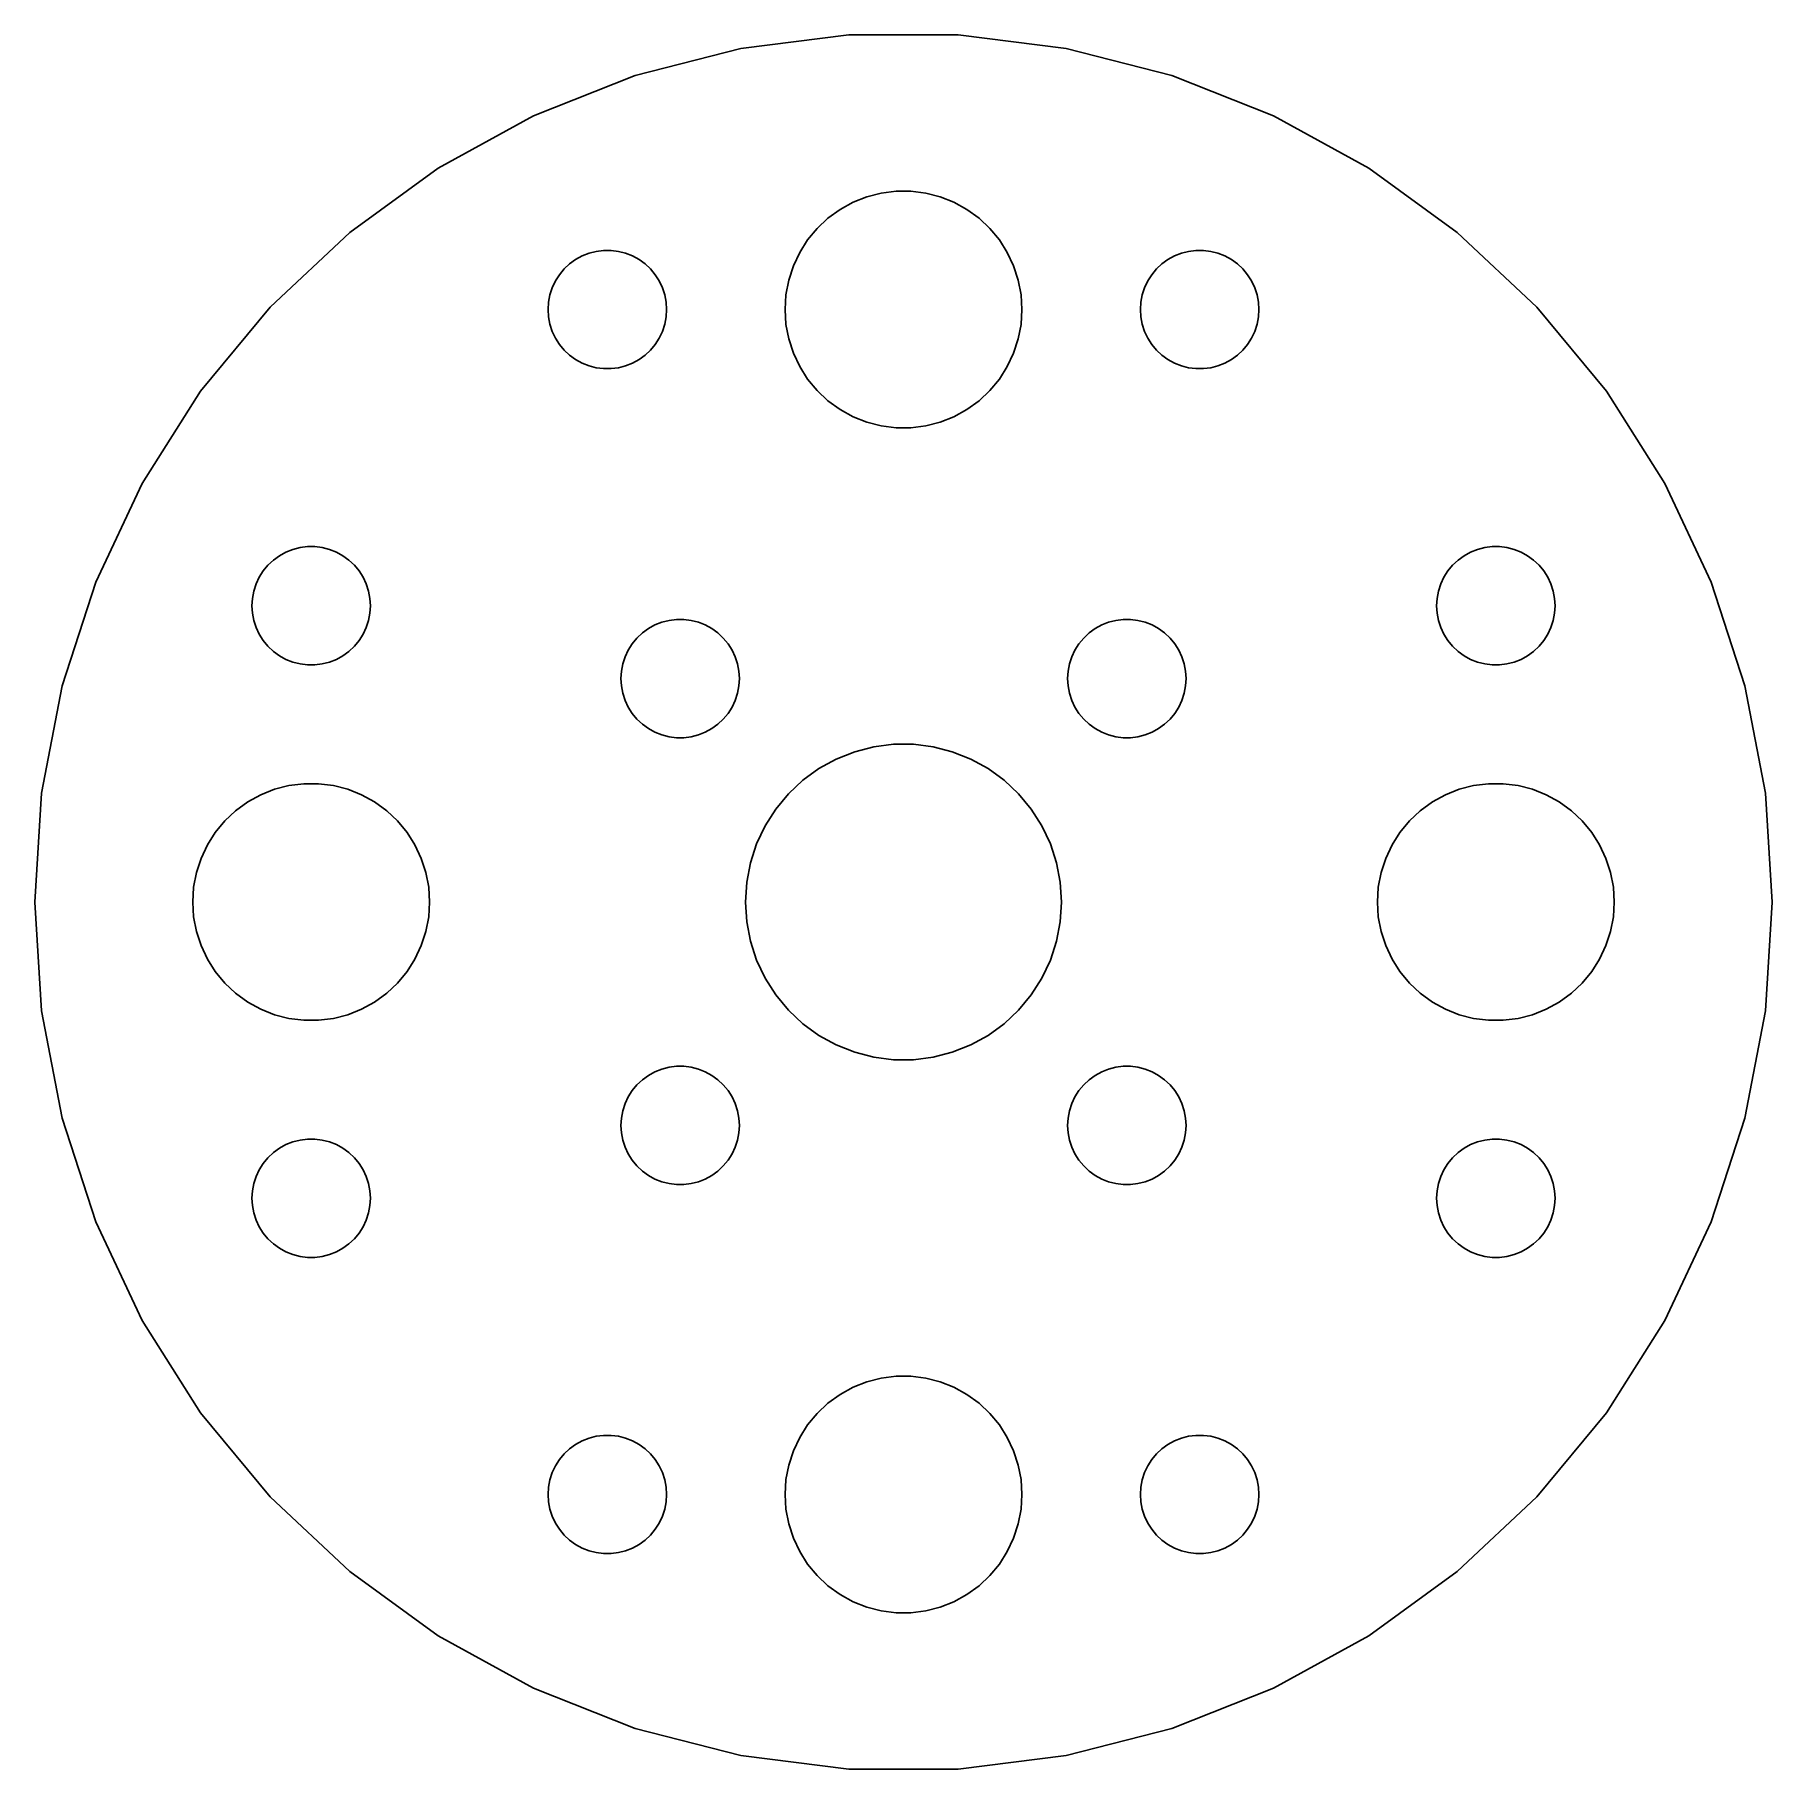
# Model space of a CAD drawing. Header units: metres. Extents: x -22 to 22, y -22 to 22.
import ezdxf

# ---------------------------------------------------------------- set-up
doc = ezdxf.new("R2010")
doc.units = ezdxf.units.M

msp = doc.modelspace()

# ---------------------------------------------------------------- linework, layer by layer
for p, q in [((-4.12238, 21.6103), (-6.79837, 20.9232)), ((-1.38138, 21.9566), (-4.12238, 21.6103)), ((1.38138, 21.9566), (-1.38138, 21.9566)), ((4.12238, 21.6103), (1.38138, 21.9566)), ((6.79837, 20.9232), (4.12238, 21.6103)), ((-6.79837, 20.9232), (-9.36714, 19.9062)), ((9.36714, 19.9062), (6.79837, 20.9232)), ((-9.36714, 19.9062), (-11.7882, 18.5752)), ((11.7882, 18.5752), (9.36714, 19.9062)), ((-11.7882, 18.5752), (-14.0233, 16.9513)), ((14.0233, 16.9513), (11.7882, 18.5752)), ((-1.60747, 17.533), (-1.27733, 17.7145)), ((-1.27733, 17.7145), (-0.927048, 17.8532)), ((-0.927048, 17.8532), (-0.562134, 17.9469)), ((-0.562134, 17.9469), (-0.18837, 17.9941)), ((-0.18837, 17.9941), (0.18837, 17.9941)), ((0.18837, 17.9941), (0.562134, 17.9469)), ((0.562134, 17.9469), (0.927048, 17.8532)), ((0.927048, 17.8532), (1.27733, 17.7145)), ((1.27733, 17.7145), (1.60747, 17.533)), ((-2.1869, 17.0536), (-1.91226, 17.3115)), ((-1.91226, 17.3115), (-1.60747, 17.533)), ((1.60747, 17.533), (1.91226, 17.3115)), ((1.91226, 17.3115), (2.1869, 17.0536)), ((-14.0233, 16.9513), (-16.0373, 15.06)), ((-2.62891, 16.4453), (-2.42705, 16.7634)), ((-2.42705, 16.7634), (-2.1869, 17.0536)), ((2.1869, 17.0536), (2.42705, 16.7634)), ((2.42705, 16.7634), (2.62891, 16.4453)), ((16.0373, 15.06), (14.0233, 16.9513)), ((-8.30373, 16.2665), (-8.13866, 16.3572)), ((-8.13866, 16.3572), (-7.96352, 16.4266)), ((-7.96352, 16.4266), (-7.78107, 16.4734)), ((-7.78107, 16.4734), (-7.59418, 16.497)), ((-7.59418, 16.497), (-7.40581, 16.497)), ((-7.40581, 16.497), (-7.21892, 16.4734)), ((-7.21892, 16.4734), (-7.03647, 16.4266)), ((-7.03647, 16.4266), (-6.86133, 16.3572)), ((-6.86133, 16.3572), (-6.69626, 16.2665)), ((-2.78932, 16.1044), (-2.62891, 16.4453)), ((2.62891, 16.4453), (2.78932, 16.1044)), ((6.69626, 16.2665), (6.86133, 16.3572)), ((6.86133, 16.3572), (7.03647, 16.4266)), ((7.03647, 16.4266), (7.21892, 16.4734)), ((7.21892, 16.4734), (7.40581, 16.497)), ((7.40581, 16.497), (7.59418, 16.497)), ((7.59418, 16.497), (7.78107, 16.4734)), ((7.78107, 16.4734), (7.96352, 16.4266)), ((7.96352, 16.4266), (8.13866, 16.3572)), ((8.13866, 16.3572), (8.30373, 16.2665)), ((-8.81445, 15.7226), (-8.71352, 15.8817)), ((-8.71352, 15.8817), (-8.59344, 16.0268)), ((-8.59344, 16.0268), (-8.45613, 16.1558)), ((-8.45613, 16.1558), (-8.30373, 16.2665)), ((-6.69626, 16.2665), (-6.54385, 16.1558)), ((-6.54385, 16.1558), (-6.40654, 16.0268)), ((-6.40654, 16.0268), (-6.28647, 15.8817)), ((-6.28647, 15.8817), (-6.18553, 15.7226)), ((-2.90575, 15.7461), (-2.78932, 16.1044)), ((2.78932, 16.1044), (2.90575, 15.7461)), ((6.18553, 15.7226), (6.28647, 15.8817)), ((6.28647, 15.8817), (6.40654, 16.0268)), ((6.40654, 16.0268), (6.54385, 16.1558)), ((6.54385, 16.1558), (6.69626, 16.2665)), ((8.30373, 16.2665), (8.45613, 16.1558)), ((8.45613, 16.1558), (8.59344, 16.0268)), ((8.59344, 16.0268), (8.71352, 15.8817)), ((8.71352, 15.8817), (8.81445, 15.7226)), ((-8.95287, 15.373), (-8.89465, 15.5522)), ((-8.89465, 15.5522), (-8.81445, 15.7226)), ((-6.18553, 15.7226), (-6.10533, 15.5522)), ((-6.10533, 15.5522), (-6.04712, 15.373)), ((-2.97633, 15.376), (-2.90575, 15.7461)), ((2.90575, 15.7461), (2.97633, 15.376)), ((6.04712, 15.373), (6.10533, 15.5522)), ((6.10533, 15.5522), (6.18553, 15.7226)), ((8.81445, 15.7226), (8.89465, 15.5522)), ((8.89465, 15.5522), (8.95287, 15.373)), ((-16.0373, 15.06), (-17.7984, 12.9313)), ((-9, 15), (-8.98816, 15.188)), ((-8.98816, 14.812), (-9, 15)), ((-8.98816, 15.188), (-8.95287, 15.373)), ((-6.04712, 15.373), (-6.01183, 15.188)), ((-6.01183, 15.188), (-6, 15)), ((-6, 15), (-6.01183, 14.812)), ((-3, 15), (-2.97633, 15.376)), ((-2.97633, 14.624), (-3, 15)), ((2.97633, 15.376), (3, 15)), ((3, 15), (2.97633, 14.624)), ((6, 15), (6.01183, 15.188)), ((6.01183, 14.812), (6, 15)), ((6.01183, 15.188), (6.04712, 15.373)), ((8.95287, 15.373), (8.98816, 15.188)), ((8.98816, 15.188), (9, 15)), ((9, 15), (8.98816, 14.812)), ((17.7984, 12.9313), (16.0373, 15.06)), ((-8.95287, 14.627), (-8.98816, 14.812)), ((-8.89465, 14.4478), (-8.95287, 14.627)), ((-6.04712, 14.627), (-6.10533, 14.4478)), ((-6.01183, 14.812), (-6.04712, 14.627)), ((-2.90575, 14.2539), (-2.97633, 14.624)), ((2.97633, 14.624), (2.90575, 14.2539)), ((6.04712, 14.627), (6.01183, 14.812)), ((6.10533, 14.4478), (6.04712, 14.627)), ((8.95287, 14.627), (8.89465, 14.4478)), ((8.98816, 14.812), (8.95287, 14.627)), ((-8.81445, 14.2774), (-8.89465, 14.4478)), ((-8.71352, 14.1183), (-8.81445, 14.2774)), ((-8.59344, 13.9732), (-8.71352, 14.1183)), ((-6.28647, 14.1183), (-6.40654, 13.9732)), ((-6.18553, 14.2774), (-6.28647, 14.1183)), ((-6.10533, 14.4478), (-6.18553, 14.2774)), ((-2.78932, 13.8956), (-2.90575, 14.2539)), ((2.90575, 14.2539), (2.78932, 13.8956)), ((6.18553, 14.2774), (6.10533, 14.4478)), ((6.28647, 14.1183), (6.18553, 14.2774)), ((6.40654, 13.9732), (6.28647, 14.1183)), ((8.71352, 14.1183), (8.59344, 13.9732)), ((8.81445, 14.2774), (8.71352, 14.1183)), ((8.89465, 14.4478), (8.81445, 14.2774)), ((-8.45613, 13.8442), (-8.59344, 13.9732)), ((-8.30373, 13.7335), (-8.45613, 13.8442)), ((-8.13866, 13.6427), (-8.30373, 13.7335)), ((-7.96352, 13.5734), (-8.13866, 13.6427)), ((-6.86133, 13.6427), (-7.03647, 13.5734)), ((-6.69626, 13.7335), (-6.86133, 13.6427)), ((-6.54385, 13.8442), (-6.69626, 13.7335)), ((-6.40654, 13.9732), (-6.54385, 13.8442)), ((-2.62891, 13.5547), (-2.78932, 13.8956)), ((2.78932, 13.8956), (2.62891, 13.5547)), ((6.54385, 13.8442), (6.40654, 13.9732)), ((6.69626, 13.7335), (6.54385, 13.8442)), ((6.86133, 13.6427), (6.69626, 13.7335)), ((7.03647, 13.5734), (6.86133, 13.6427)), ((8.13866, 13.6427), (7.96352, 13.5734)), ((8.30373, 13.7335), (8.13866, 13.6427)), ((8.45613, 13.8442), (8.30373, 13.7335)), ((8.59344, 13.9732), (8.45613, 13.8442)), ((-7.78107, 13.5266), (-7.96352, 13.5734)), ((-7.59418, 13.5029), (-7.78107, 13.5266)), ((-7.40581, 13.5029), (-7.59418, 13.5029)), ((-7.21892, 13.5266), (-7.40581, 13.5029)), ((-7.03647, 13.5734), (-7.21892, 13.5266)), ((-2.42705, 13.2366), (-2.62891, 13.5547)), ((-2.1869, 12.9464), (-2.42705, 13.2366)), ((2.42705, 13.2366), (2.1869, 12.9464)), ((2.62891, 13.5547), (2.42705, 13.2366)), ((7.21892, 13.5266), (7.03647, 13.5734)), ((7.40581, 13.5029), (7.21892, 13.5266)), ((7.59418, 13.5029), (7.40581, 13.5029)), ((7.78107, 13.5266), (7.59418, 13.5029)), ((7.96352, 13.5734), (7.78107, 13.5266)), ((-17.7984, 12.9313), (-19.2787, 10.5986)), ((-1.91226, 12.6884), (-2.1869, 12.9464)), ((2.1869, 12.9464), (1.91226, 12.6884)), ((19.2787, 10.5986), (17.7984, 12.9313)), ((-1.60747, 12.467), (-1.91226, 12.6884)), ((-1.27733, 12.2855), (-1.60747, 12.467)), ((1.60747, 12.467), (1.27733, 12.2855)), ((1.91226, 12.6884), (1.60747, 12.467)), ((-0.927048, 12.1468), (-1.27733, 12.2855)), ((-0.562134, 12.0531), (-0.927048, 12.1468)), ((-0.18837, 12.0059), (-0.562134, 12.0531)), ((0.18837, 12.0059), (-0.18837, 12.0059)), ((0.562134, 12.0531), (0.18837, 12.0059)), ((0.927048, 12.1468), (0.562134, 12.0531)), ((1.27733, 12.2855), (0.927048, 12.1468)), ((-19.2787, 10.5986), (-20.4551, 8.09874)), ((20.4551, 8.09874), (19.2787, 10.5986)), ((-15.8037, 8.76648), (-15.6387, 8.85724)), ((-15.6387, 8.85724), (-15.4635, 8.92657)), ((-15.4635, 8.92657), (-15.2811, 8.97342)), ((-15.2811, 8.97342), (-15.0942, 8.99704)), ((-15.0942, 8.99704), (-14.9058, 8.99704)), ((-14.9058, 8.99704), (-14.7189, 8.97342)), ((-14.7189, 8.97342), (-14.5365, 8.92657)), ((-14.5365, 8.92657), (-14.3613, 8.85724)), ((-14.3613, 8.85724), (-14.1963, 8.76648)), ((14.1963, 8.76648), (14.3613, 8.85724)), ((14.3613, 8.85724), (14.5365, 8.92657)), ((14.5365, 8.92657), (14.7189, 8.97342)), ((14.7189, 8.97342), (14.9058, 8.99704)), ((14.9058, 8.99704), (15.0942, 8.99704)), ((15.0942, 8.99704), (15.2811, 8.97342)), ((15.2811, 8.97342), (15.4635, 8.92657)), ((15.4635, 8.92657), (15.6387, 8.85724)), ((15.6387, 8.85724), (15.8037, 8.76648)), ((-16.3145, 8.22263), (-16.2135, 8.38167)), ((-16.2135, 8.38167), (-16.0934, 8.52681)), ((-16.0934, 8.52681), (-15.9561, 8.65576)), ((-15.9561, 8.65576), (-15.8037, 8.76648)), ((-14.1963, 8.76648), (-14.0439, 8.65576)), ((-14.0439, 8.65576), (-13.9065, 8.52681)), ((-13.9065, 8.52681), (-13.7865, 8.38167)), ((-13.7865, 8.38167), (-13.6855, 8.22263)), ((13.6855, 8.22263), (13.7865, 8.38167)), ((13.7865, 8.38167), (13.9065, 8.52681)), ((13.9065, 8.52681), (14.0439, 8.65576)), ((14.0439, 8.65576), (14.1963, 8.76648)), ((15.8037, 8.76648), (15.9561, 8.65576)), ((15.9561, 8.65576), (16.0934, 8.52681)), ((16.0934, 8.52681), (16.2135, 8.38167)), ((16.2135, 8.38167), (16.3145, 8.22263)), ((-20.4551, 8.09874), (-21.3088, 5.47118)), ((-16.4529, 7.87303), (-16.3947, 8.05219)), ((-16.3947, 8.05219), (-16.3145, 8.22263)), ((-13.6855, 8.22263), (-13.6053, 8.05219)), ((-13.6053, 8.05219), (-13.5471, 7.87303)), ((13.5471, 7.87303), (13.6053, 8.05219)), ((13.6053, 8.05219), (13.6855, 8.22263)), ((16.3145, 8.22263), (16.3947, 8.05219)), ((16.3947, 8.05219), (16.4529, 7.87303)), ((21.3088, 5.47118), (20.4551, 8.09874)), ((-16.5, 7.5), (-16.4882, 7.68799)), ((-16.4882, 7.312), (-16.5, 7.5)), ((-16.4882, 7.68799), (-16.4529, 7.87303)), ((-13.5471, 7.87303), (-13.5118, 7.68799)), ((-13.5118, 7.68799), (-13.5, 7.5)), ((-13.5, 7.5), (-13.5118, 7.312)), ((13.5, 7.5), (13.5118, 7.68799)), ((13.5118, 7.312), (13.5, 7.5)), ((13.5118, 7.68799), (13.5471, 7.87303)), ((16.4529, 7.87303), (16.4882, 7.68799)), ((16.4882, 7.68799), (16.5, 7.5)), ((16.5, 7.5), (16.4882, 7.312)), ((-16.4529, 7.12695), (-16.4882, 7.312)), ((-16.3947, 6.9478), (-16.4529, 7.12695)), ((-13.5471, 7.12695), (-13.6053, 6.9478)), ((-13.5118, 7.312), (-13.5471, 7.12695)), ((-6.29565, 7.01424), (-6.12051, 7.08357)), ((-6.12051, 7.08357), (-5.93806, 7.13042)), ((-5.93806, 7.13042), (-5.75117, 7.15404)), ((-5.75117, 7.15404), (-5.56281, 7.15404)), ((-5.56281, 7.15404), (-5.37592, 7.13042)), ((-5.37592, 7.13042), (-5.19347, 7.08357)), ((-5.19347, 7.08357), (-5.01833, 7.01424)), ((5.01833, 7.01424), (5.19347, 7.08357)), ((5.19347, 7.08357), (5.37592, 7.13042)), ((5.37592, 7.13042), (5.56281, 7.15404)), ((5.56281, 7.15404), (5.75117, 7.15404)), ((5.75117, 7.15404), (5.93806, 7.13042)), ((5.93806, 7.13042), (6.12051, 7.08357)), ((6.12051, 7.08357), (6.29565, 7.01424)), ((13.5471, 7.12695), (13.5118, 7.312)), ((13.6053, 6.9478), (13.5471, 7.12695)), ((16.4529, 7.12695), (16.3947, 6.9478)), ((16.4882, 7.312), (16.4529, 7.12695)), ((-16.3145, 6.77736), (-16.3947, 6.9478)), ((-16.2135, 6.61832), (-16.3145, 6.77736)), ((-16.0934, 6.47318), (-16.2135, 6.61832)), ((-13.7865, 6.61832), (-13.9065, 6.47318)), ((-13.6855, 6.77736), (-13.7865, 6.61832)), ((-13.6053, 6.9478), (-13.6855, 6.77736)), ((-6.87051, 6.53867), (-6.75044, 6.68381)), ((-6.75044, 6.68381), (-6.61313, 6.81276)), ((-6.61313, 6.81276), (-6.46074, 6.92348)), ((-6.46074, 6.92348), (-6.29565, 7.01424)), ((-5.01833, 7.01424), (-4.85326, 6.92348)), ((-4.85326, 6.92348), (-4.70085, 6.81276)), ((-4.70085, 6.81276), (-4.56354, 6.68381)), ((-4.56354, 6.68381), (-4.44347, 6.53867)), ((4.44347, 6.53867), (4.56354, 6.68381)), ((4.56354, 6.68381), (4.70085, 6.81276)), ((4.70085, 6.81276), (4.85326, 6.92348)), ((4.85326, 6.92348), (5.01833, 7.01424)), ((6.29565, 7.01424), (6.46074, 6.92348)), ((6.46074, 6.92348), (6.61313, 6.81276)), ((6.61313, 6.81276), (6.75044, 6.68381)), ((6.75044, 6.68381), (6.87051, 6.53867)), ((13.6855, 6.77736), (13.6053, 6.9478)), ((13.7865, 6.61832), (13.6855, 6.77736)), ((13.9065, 6.47318), (13.7865, 6.61832)), ((16.2135, 6.61832), (16.0934, 6.47318)), ((16.3145, 6.77736), (16.2135, 6.61832)), ((16.3947, 6.9478), (16.3145, 6.77736)), ((-15.9561, 6.34422), (-16.0934, 6.47318)), ((-15.8037, 6.23351), (-15.9561, 6.34422)), ((-15.6387, 6.14275), (-15.8037, 6.23351)), ((-14.1963, 6.23351), (-14.3613, 6.14275)), ((-14.0439, 6.34422), (-14.1963, 6.23351)), ((-13.9065, 6.47318), (-14.0439, 6.34422)), ((-7.10986, 6.03003), (-7.05165, 6.20918)), ((-7.05165, 6.20918), (-6.97145, 6.37962)), ((-6.97145, 6.37962), (-6.87051, 6.53867)), ((-4.44347, 6.53867), (-4.34253, 6.37962)), ((-4.34253, 6.37962), (-4.26233, 6.20918)), ((-4.26233, 6.20918), (-4.20412, 6.03003)), ((4.20412, 6.03003), (4.26233, 6.20918)), ((4.26233, 6.20918), (4.34253, 6.37962)), ((4.34253, 6.37962), (4.44347, 6.53867)), ((6.87051, 6.53867), (6.97145, 6.37962)), ((6.97145, 6.37962), (7.05165, 6.20918)), ((7.05165, 6.20918), (7.10986, 6.03003)), ((14.0439, 6.34422), (13.9065, 6.47318)), ((14.1963, 6.23351), (14.0439, 6.34422)), ((14.3613, 6.14275), (14.1963, 6.23351)), ((15.8037, 6.23351), (15.6387, 6.14275)), ((15.9561, 6.34422), (15.8037, 6.23351)), ((16.0934, 6.47318), (15.9561, 6.34422)), ((-15.4635, 6.07341), (-15.6387, 6.14275)), ((-15.2811, 6.02657), (-15.4635, 6.07341)), ((-15.0942, 6.00294), (-15.2811, 6.02657)), ((-14.9058, 6.00294), (-15.0942, 6.00294)), ((-14.7189, 6.02657), (-14.9058, 6.00294)), ((-14.5365, 6.07341), (-14.7189, 6.02657)), ((-14.3613, 6.14275), (-14.5365, 6.07341)), ((-7.157, 5.657), (-7.14516, 5.84499)), ((-7.14516, 5.84499), (-7.10986, 6.03003)), ((-4.20412, 6.03003), (-4.16882, 5.84499)), ((-4.16882, 5.84499), (-4.157, 5.657)), ((4.157, 5.657), (4.16882, 5.84499)), ((4.16882, 5.84499), (4.20412, 6.03003)), ((7.10986, 6.03003), (7.14516, 5.84499)), ((7.14516, 5.84499), (7.157, 5.657)), ((14.5365, 6.07341), (14.3613, 6.14275)), ((14.7189, 6.02657), (14.5365, 6.07341)), ((14.9058, 6.00294), (14.7189, 6.02657)), ((15.0942, 6.00294), (14.9058, 6.00294)), ((15.2811, 6.02657), (15.0942, 6.00294)), ((15.4635, 6.07341), (15.2811, 6.02657)), ((15.6387, 6.14275), (15.4635, 6.07341)), ((-21.3088, 5.47118), (-21.8265, 2.75732)), ((-7.14516, 5.46899), (-7.157, 5.657)), ((-7.10986, 5.28395), (-7.14516, 5.46899)), ((-7.05165, 5.10481), (-7.10986, 5.28395)), ((-4.20412, 5.28395), (-4.26233, 5.10481)), ((-4.16882, 5.46899), (-4.20412, 5.28395)), ((-4.157, 5.657), (-4.16882, 5.46899)), ((4.16882, 5.46899), (4.157, 5.657)), ((4.20412, 5.28395), (4.16882, 5.46899)), ((4.26233, 5.10481), (4.20412, 5.28395)), ((7.10986, 5.28395), (7.05165, 5.10481)), ((7.14516, 5.46899), (7.10986, 5.28395)), ((7.157, 5.657), (7.14516, 5.46899)), ((21.8265, 2.75732), (21.3088, 5.47118)), ((-6.97145, 4.93436), (-7.05165, 5.10481)), ((-6.87051, 4.77531), (-6.97145, 4.93436)), ((-4.34253, 4.93436), (-4.44347, 4.77531)), ((-4.26233, 5.10481), (-4.34253, 4.93436)), ((4.34253, 4.93436), (4.26233, 5.10481)), ((4.44347, 4.77531), (4.34253, 4.93436)), ((6.97145, 4.93436), (6.87051, 4.77531)), ((7.05165, 5.10481), (6.97145, 4.93436)), ((-6.75044, 4.63017), (-6.87051, 4.77531)), ((-6.61313, 4.50122), (-6.75044, 4.63017)), ((-6.46074, 4.3905), (-6.61313, 4.50122)), ((-4.70085, 4.50122), (-4.85326, 4.3905)), ((-4.56354, 4.63017), (-4.70085, 4.50122)), ((-4.44347, 4.77531), (-4.56354, 4.63017)), ((4.56354, 4.63017), (4.44347, 4.77531)), ((4.70085, 4.50122), (4.56354, 4.63017)), ((4.85326, 4.3905), (4.70085, 4.50122)), ((6.61313, 4.50122), (6.46074, 4.3905)), ((6.75044, 4.63017), (6.61313, 4.50122)), ((6.87051, 4.77531), (6.75044, 4.63017)), ((-6.29565, 4.29976), (-6.46074, 4.3905)), ((-6.12051, 4.23041), (-6.29565, 4.29976)), ((-5.93806, 4.18356), (-6.12051, 4.23041)), ((-5.75117, 4.15996), (-5.93806, 4.18356)), ((-5.56281, 4.15996), (-5.75117, 4.15996)), ((-5.37592, 4.18356), (-5.56281, 4.15996)), ((-5.19347, 4.23041), (-5.37592, 4.18356)), ((-5.01833, 4.29976), (-5.19347, 4.23041)), ((-4.85326, 4.3905), (-5.01833, 4.29976)), ((-0.749512, 3.92914), (-0.25116, 3.9921)), ((-0.25116, 3.9921), (0.25116, 3.9921)), ((0.25116, 3.9921), (0.749512, 3.92914)), ((5.01833, 4.29976), (4.85326, 4.3905)), ((5.19347, 4.23041), (5.01833, 4.29976)), ((5.37592, 4.18356), (5.19347, 4.23041)), ((5.56281, 4.15996), (5.37592, 4.18356)), ((5.75117, 4.15996), (5.56281, 4.15996)), ((5.93806, 4.18356), (5.75117, 4.15996)), ((6.12051, 4.23041), (5.93806, 4.18356)), ((6.29565, 4.29976), (6.12051, 4.23041)), ((6.46074, 4.3905), (6.29565, 4.29976)), ((-2.1433, 3.3773), (-1.70311, 3.61929)), ((-1.70311, 3.61929), (-1.23605, 3.80421)), ((-1.23605, 3.80421), (-0.749512, 3.92914)), ((0.749512, 3.92914), (1.23605, 3.80421)), ((1.23605, 3.80421), (1.70311, 3.61929)), ((1.70311, 3.61929), (2.1433, 3.3773)), ((-2.91586, 2.73817), (-2.54968, 3.08205)), ((-2.54968, 3.08205), (-2.1433, 3.3773)), ((2.1433, 3.3773), (2.54968, 3.08205)), ((2.54968, 3.08205), (2.91586, 2.73817)), ((-21.8265, 2.75732), (-22, 0)), ((-16.6075, 2.53297), (-16.2773, 2.71448)), ((-16.2773, 2.71448), (-15.927, 2.85316)), ((-15.927, 2.85316), (-15.5621, 2.94685)), ((-15.5621, 2.94685), (-15.1884, 2.99408)), ((-15.1884, 2.99408), (-14.8116, 2.99408)), ((-14.8116, 2.99408), (-14.4379, 2.94685)), ((-14.4379, 2.94685), (-14.0729, 2.85316)), ((-14.0729, 2.85316), (-13.7227, 2.71448)), ((-13.7227, 2.71448), (-13.3925, 2.53297)), ((-3.23605, 2.35114), (-2.91586, 2.73817)), ((2.91586, 2.73817), (3.23605, 2.35114)), ((13.3925, 2.53297), (13.7227, 2.71448)), ((13.7227, 2.71448), (14.0729, 2.85316)), ((14.0729, 2.85316), (14.4379, 2.94685)), ((14.4379, 2.94685), (14.8116, 2.99408)), ((14.8116, 2.99408), (15.1884, 2.99408)), ((15.1884, 2.99408), (15.5621, 2.94685)), ((15.5621, 2.94685), (15.927, 2.85316)), ((15.927, 2.85316), (16.2773, 2.71448)), ((16.2773, 2.71448), (16.6075, 2.53297)), ((22, 0), (21.8265, 2.75732)), ((-17.1869, 2.05363), (-16.9123, 2.31154)), ((-16.9123, 2.31154), (-16.6075, 2.53297)), ((-13.3925, 2.53297), (-13.0877, 2.31154)), ((-13.0877, 2.31154), (-12.8131, 2.05363)), ((-3.50522, 1.927), (-3.23605, 2.35114)), ((3.23605, 2.35114), (3.50522, 1.927)), ((12.8131, 2.05363), (13.0877, 2.31154)), ((13.0877, 2.31154), (13.3925, 2.53297)), ((16.6075, 2.53297), (16.9123, 2.31154)), ((16.9123, 2.31154), (17.1869, 2.05363)), ((-17.6289, 1.44525), (-17.427, 1.76335)), ((-17.427, 1.76335), (-17.1869, 2.05363)), ((-12.8131, 2.05363), (-12.5729, 1.76335)), ((-12.5729, 1.76335), (-12.3711, 1.44525)), ((-3.7191, 1.47249), (-3.50522, 1.927)), ((3.50522, 1.927), (3.7191, 1.47249)), ((12.3711, 1.44525), (12.5729, 1.76335)), ((12.5729, 1.76335), (12.8131, 2.05363)), ((17.1869, 2.05363), (17.427, 1.76335)), ((17.427, 1.76335), (17.6289, 1.44525)), ((-17.7893, 1.10437), (-17.6289, 1.44525)), ((-12.3711, 1.44525), (-12.2107, 1.10437)), ((-3.87433, 0.994751), (-3.7191, 1.47249)), ((3.7191, 1.47249), (3.87433, 0.994751)), ((12.2107, 1.10437), (12.3711, 1.44525)), ((17.6289, 1.44525), (17.7893, 1.10437)), ((-17.9057, 0.746063), (-17.7893, 1.10437)), ((-12.2107, 1.10437), (-12.0942, 0.746063)), ((-3.96844, 0.501328), (-3.87433, 0.994751)), ((3.87433, 0.994751), (3.96844, 0.501328)), ((12.0942, 0.746063), (12.2107, 1.10437)), ((17.7893, 1.10437), (17.9057, 0.746063)), ((-17.9763, 0.375992), (-17.9057, 0.746063)), ((-12.0942, 0.746063), (-12.0237, 0.375992)), ((-4, 0), (-3.96844, 0.501328)), ((3.96844, 0.501328), (4, 0)), ((12.0237, 0.375992), (12.0942, 0.746063)), ((17.9057, 0.746063), (17.9763, 0.375992)), ((-22, 0), (-21.8265, -2.75732)), ((-18, 0), (-17.9763, 0.375992)), ((-17.9763, -0.375992), (-18, 0)), ((-12.0237, 0.375992), (-12, 0)), ((-12, 0), (-12.0237, -0.375992)), ((-3.96844, -0.501328), (-4, 0)), ((4, 0), (3.96844, -0.501328)), ((12, 0), (12.0237, 0.375992)), ((12.0237, -0.375992), (12, 0)), ((17.9763, 0.375992), (18, 0)), ((18, 0), (17.9763, -0.375992)), ((21.8265, -2.75732), (22, 0)), ((-17.9057, -0.746063), (-17.9763, -0.375992)), ((-12.0237, -0.375992), (-12.0942, -0.746063)), ((12.0942, -0.746063), (12.0237, -0.375992)), ((17.9763, -0.375992), (17.9057, -0.746063)), ((-17.7893, -1.10437), (-17.9057, -0.746063)), ((-12.0942, -0.746063), (-12.2107, -1.10437)), ((-3.87433, -0.994751), (-3.96844, -0.501328)), ((3.96844, -0.501328), (3.87433, -0.994751)), ((12.2107, -1.10437), (12.0942, -0.746063)), ((17.9057, -0.746063), (17.7893, -1.10437)), ((-17.6289, -1.44525), (-17.7893, -1.10437)), ((-12.2107, -1.10437), (-12.3711, -1.44525)), ((-3.7191, -1.47249), (-3.87433, -0.994751)), ((3.87433, -0.994751), (3.7191, -1.47249)), ((12.3711, -1.44525), (12.2107, -1.10437)), ((17.7893, -1.10437), (17.6289, -1.44525)), ((-17.427, -1.76335), (-17.6289, -1.44525)), ((-12.3711, -1.44525), (-12.5729, -1.76335)), ((-3.50522, -1.927), (-3.7191, -1.47249)), ((3.7191, -1.47249), (3.50522, -1.927)), ((12.5729, -1.76335), (12.3711, -1.44525)), ((17.6289, -1.44525), (17.427, -1.76335)), ((-17.1869, -2.05363), (-17.427, -1.76335)), ((-16.9123, -2.31154), (-17.1869, -2.05363)), ((-12.8131, -2.05363), (-13.0877, -2.31154)), ((-12.5729, -1.76335), (-12.8131, -2.05363)), ((-3.23605, -2.35114), (-3.50522, -1.927)), ((3.50522, -1.927), (3.23605, -2.35114)), ((12.8131, -2.05363), (12.5729, -1.76335)), ((13.0877, -2.31154), (12.8131, -2.05363)), ((17.1869, -2.05363), (16.9123, -2.31154)), ((17.427, -1.76335), (17.1869, -2.05363)), ((-16.6075, -2.53297), (-16.9123, -2.31154)), ((-16.2773, -2.71448), (-16.6075, -2.53297)), ((-13.3925, -2.53297), (-13.7227, -2.71448)), ((-13.0877, -2.31154), (-13.3925, -2.53297)), ((-2.91586, -2.73817), (-3.23605, -2.35114)), ((3.23605, -2.35114), (2.91586, -2.73817)), ((13.3925, -2.53297), (13.0877, -2.31154)), ((13.7227, -2.71448), (13.3925, -2.53297)), ((16.6075, -2.53297), (16.2773, -2.71448)), ((16.9123, -2.31154), (16.6075, -2.53297)), ((-21.8265, -2.75732), (-21.3088, -5.47118)), ((-15.927, -2.85316), (-16.2773, -2.71448)), ((-15.5621, -2.94685), (-15.927, -2.85316)), ((-15.1884, -2.99408), (-15.5621, -2.94685)), ((-14.8116, -2.99408), (-15.1884, -2.99408)), ((-14.4379, -2.94685), (-14.8116, -2.99408)), ((-14.0729, -2.85316), (-14.4379, -2.94685)), ((-13.7227, -2.71448), (-14.0729, -2.85316)), ((-2.54968, -3.08205), (-2.91586, -2.73817)), ((2.91586, -2.73817), (2.54968, -3.08205)), ((14.0729, -2.85316), (13.7227, -2.71448)), ((14.4379, -2.94685), (14.0729, -2.85316)), ((14.8116, -2.99408), (14.4379, -2.94685)), ((15.1884, -2.99408), (14.8116, -2.99408)), ((15.5621, -2.94685), (15.1884, -2.99408)), ((15.927, -2.85316), (15.5621, -2.94685)), ((16.2773, -2.71448), (15.927, -2.85316)), ((21.3088, -5.47118), (21.8265, -2.75732)), ((-2.1433, -3.3773), (-2.54968, -3.08205)), ((-1.70311, -3.61929), (-2.1433, -3.3773)), ((2.1433, -3.3773), (1.70311, -3.61929)), ((2.54968, -3.08205), (2.1433, -3.3773)), ((-1.23605, -3.80421), (-1.70311, -3.61929)), ((-0.749512, -3.92914), (-1.23605, -3.80421)), ((-0.25116, -3.9921), (-0.749512, -3.92914)), ((0.749512, -3.92914), (0.25116, -3.9921)), ((1.23605, -3.80421), (0.749512, -3.92914)), ((1.70311, -3.61929), (1.23605, -3.80421)), ((-6.61313, -4.50122), (-6.46074, -4.3905)), ((-6.46074, -4.3905), (-6.29565, -4.29976)), ((-6.29565, -4.29976), (-6.12051, -4.23041)), ((-6.12051, -4.23041), (-5.93806, -4.18356)), ((-5.93806, -4.18356), (-5.75117, -4.15996)), ((-5.75117, -4.15996), (-5.56281, -4.15996)), ((-5.56281, -4.15996), (-5.37592, -4.18356)), ((-5.37592, -4.18356), (-5.19347, -4.23041)), ((-5.19347, -4.23041), (-5.01833, -4.29976)), ((-5.01833, -4.29976), (-4.85326, -4.3905)), ((-4.85326, -4.3905), (-4.70085, -4.50122)), ((0.25116, -3.9921), (-0.25116, -3.9921)), ((4.70085, -4.50122), (4.85326, -4.3905)), ((4.85326, -4.3905), (5.01833, -4.29976)), ((5.01833, -4.29976), (5.19347, -4.23041)), ((5.19347, -4.23041), (5.37592, -4.18356)), ((5.37592, -4.18356), (5.56281, -4.15996)), ((5.56281, -4.15996), (5.75117, -4.15996)), ((5.75117, -4.15996), (5.93806, -4.18356)), ((5.93806, -4.18356), (6.12051, -4.23041)), ((6.12051, -4.23041), (6.29565, -4.29976)), ((6.29565, -4.29976), (6.46074, -4.3905)), ((6.46074, -4.3905), (6.61313, -4.50122)), ((-6.97145, -4.93436), (-6.87051, -4.77531)), ((-6.87051, -4.77531), (-6.75044, -4.63017)), ((-6.75044, -4.63017), (-6.61313, -4.50122)), ((-4.70085, -4.50122), (-4.56354, -4.63017)), ((-4.56354, -4.63017), (-4.44347, -4.77531)), ((-4.44347, -4.77531), (-4.34253, -4.93436)), ((4.34253, -4.93436), (4.44347, -4.77531)), ((4.44347, -4.77531), (4.56354, -4.63017)), ((4.56354, -4.63017), (4.70085, -4.50122)), ((6.61313, -4.50122), (6.75044, -4.63017)), ((6.75044, -4.63017), (6.87051, -4.77531)), ((6.87051, -4.77531), (6.97145, -4.93436)), ((-7.10986, -5.28395), (-7.05165, -5.10481)), ((-7.05165, -5.10481), (-6.97145, -4.93436)), ((-4.34253, -4.93436), (-4.26233, -5.10481)), ((-4.26233, -5.10481), (-4.20412, -5.28395)), ((4.20412, -5.28395), (4.26233, -5.10481)), ((4.26233, -5.10481), (4.34253, -4.93436)), ((6.97145, -4.93436), (7.05165, -5.10481)), ((7.05165, -5.10481), (7.10986, -5.28395)), ((-21.3088, -5.47118), (-20.4551, -8.09874)), ((-7.157, -5.657), (-7.14516, -5.46899)), ((-7.14516, -5.84499), (-7.157, -5.657)), ((-7.14516, -5.46899), (-7.10986, -5.28395)), ((-4.20412, -5.28395), (-4.16882, -5.46899)), ((-4.16882, -5.46899), (-4.157, -5.657)), ((-4.157, -5.657), (-4.16882, -5.84499)), ((4.157, -5.657), (4.16882, -5.46899)), ((4.16882, -5.84499), (4.157, -5.657)), ((4.16882, -5.46899), (4.20412, -5.28395)), ((7.10986, -5.28395), (7.14516, -5.46899)), ((7.14516, -5.46899), (7.157, -5.657)), ((7.157, -5.657), (7.14516, -5.84499)), ((20.4551, -8.09874), (21.3088, -5.47118)), ((-15.8037, -6.23351), (-15.6387, -6.14275)), ((-15.6387, -6.14275), (-15.4635, -6.07341)), ((-15.4635, -6.07341), (-15.2811, -6.02657)), ((-15.2811, -6.02657), (-15.0942, -6.00294)), ((-15.0942, -6.00294), (-14.9058, -6.00294)), ((-14.9058, -6.00294), (-14.7189, -6.02657)), ((-14.7189, -6.02657), (-14.5365, -6.07341)), ((-14.5365, -6.07341), (-14.3613, -6.14275)), ((-14.3613, -6.14275), (-14.1963, -6.23351)), ((-7.10986, -6.03003), (-7.14516, -5.84499)), ((-7.05165, -6.20918), (-7.10986, -6.03003)), ((-4.20412, -6.03003), (-4.26233, -6.20918)), ((-4.16882, -5.84499), (-4.20412, -6.03003)), ((4.20412, -6.03003), (4.16882, -5.84499)), ((4.26233, -6.20918), (4.20412, -6.03003)), ((7.10986, -6.03003), (7.05165, -6.20918)), ((7.14516, -5.84499), (7.10986, -6.03003)), ((14.1963, -6.23351), (14.3613, -6.14275)), ((14.3613, -6.14275), (14.5365, -6.07341)), ((14.5365, -6.07341), (14.7189, -6.02657)), ((14.7189, -6.02657), (14.9058, -6.00294)), ((14.9058, -6.00294), (15.0942, -6.00294)), ((15.0942, -6.00294), (15.2811, -6.02657)), ((15.2811, -6.02657), (15.4635, -6.07341)), ((15.4635, -6.07341), (15.6387, -6.14275)), ((15.6387, -6.14275), (15.8037, -6.23351)), ((-16.2135, -6.61832), (-16.0934, -6.47318)), ((-16.0934, -6.47318), (-15.9561, -6.34422)), ((-15.9561, -6.34422), (-15.8037, -6.23351)), ((-14.1963, -6.23351), (-14.0439, -6.34422)), ((-14.0439, -6.34422), (-13.9065, -6.47318)), ((-13.9065, -6.47318), (-13.7865, -6.61832)), ((-6.97145, -6.37962), (-7.05165, -6.20918)), ((-6.87051, -6.53867), (-6.97145, -6.37962)), ((-6.75044, -6.68381), (-6.87051, -6.53867)), ((-4.44347, -6.53867), (-4.56354, -6.68381)), ((-4.34253, -6.37962), (-4.44347, -6.53867)), ((-4.26233, -6.20918), (-4.34253, -6.37962)), ((4.34253, -6.37962), (4.26233, -6.20918)), ((4.44347, -6.53867), (4.34253, -6.37962)), ((4.56354, -6.68381), (4.44347, -6.53867)), ((6.87051, -6.53867), (6.75044, -6.68381)), ((6.97145, -6.37962), (6.87051, -6.53867)), ((7.05165, -6.20918), (6.97145, -6.37962)), ((13.7865, -6.61832), (13.9065, -6.47318)), ((13.9065, -6.47318), (14.0439, -6.34422)), ((14.0439, -6.34422), (14.1963, -6.23351)), ((15.8037, -6.23351), (15.9561, -6.34422)), ((15.9561, -6.34422), (16.0934, -6.47318)), ((16.0934, -6.47318), (16.2135, -6.61832)), ((-16.4529, -7.12695), (-16.3947, -6.9478)), ((-16.3947, -6.9478), (-16.3145, -6.77736)), ((-16.3145, -6.77736), (-16.2135, -6.61832)), ((-13.7865, -6.61832), (-13.6855, -6.77736)), ((-13.6855, -6.77736), (-13.6053, -6.9478)), ((-13.6053, -6.9478), (-13.5471, -7.12695)), ((-6.61313, -6.81276), (-6.75044, -6.68381)), ((-6.46074, -6.92348), (-6.61313, -6.81276)), ((-6.29565, -7.01424), (-6.46074, -6.92348)), ((-6.12051, -7.08357), (-6.29565, -7.01424)), ((-5.01833, -7.01424), (-5.19347, -7.08357)), ((-4.85326, -6.92348), (-5.01833, -7.01424)), ((-4.70085, -6.81276), (-4.85326, -6.92348)), ((-4.56354, -6.68381), (-4.70085, -6.81276)), ((4.70085, -6.81276), (4.56354, -6.68381)), ((4.85326, -6.92348), (4.70085, -6.81276)), ((5.01833, -7.01424), (4.85326, -6.92348)), ((5.19347, -7.08357), (5.01833, -7.01424)), ((6.29565, -7.01424), (6.12051, -7.08357)), ((6.46074, -6.92348), (6.29565, -7.01424)), ((6.61313, -6.81276), (6.46074, -6.92348)), ((6.75044, -6.68381), (6.61313, -6.81276)), ((13.5471, -7.12695), (13.6053, -6.9478)), ((13.6053, -6.9478), (13.6855, -6.77736)), ((13.6855, -6.77736), (13.7865, -6.61832)), ((16.2135, -6.61832), (16.3145, -6.77736)), ((16.3145, -6.77736), (16.3947, -6.9478)), ((16.3947, -6.9478), (16.4529, -7.12695)), ((-16.5, -7.5), (-16.4882, -7.312)), ((-16.4882, -7.312), (-16.4529, -7.12695)), ((-13.5471, -7.12695), (-13.5118, -7.312)), ((-13.5118, -7.312), (-13.5, -7.5)), ((-5.93806, -7.13042), (-6.12051, -7.08357)), ((-5.75117, -7.15404), (-5.93806, -7.13042)), ((-5.56281, -7.15404), (-5.75117, -7.15404)), ((-5.37592, -7.13042), (-5.56281, -7.15404)), ((-5.19347, -7.08357), (-5.37592, -7.13042)), ((5.37592, -7.13042), (5.19347, -7.08357)), ((5.56281, -7.15404), (5.37592, -7.13042)), ((5.75117, -7.15404), (5.56281, -7.15404)), ((5.93806, -7.13042), (5.75117, -7.15404)), ((6.12051, -7.08357), (5.93806, -7.13042)), ((13.5, -7.5), (13.5118, -7.312)), ((13.5118, -7.312), (13.5471, -7.12695)), ((16.4529, -7.12695), (16.4882, -7.312)), ((16.4882, -7.312), (16.5, -7.5)), ((-16.4882, -7.68799), (-16.5, -7.5)), ((-16.4529, -7.87303), (-16.4882, -7.68799)), ((-16.3947, -8.05219), (-16.4529, -7.87303)), ((-13.5471, -7.87303), (-13.6053, -8.05219)), ((-13.5118, -7.68799), (-13.5471, -7.87303)), ((-13.5, -7.5), (-13.5118, -7.68799)), ((13.5118, -7.68799), (13.5, -7.5)), ((13.5471, -7.87303), (13.5118, -7.68799)), ((13.6053, -8.05219), (13.5471, -7.87303)), ((16.4529, -7.87303), (16.3947, -8.05219)), ((16.4882, -7.68799), (16.4529, -7.87303)), ((16.5, -7.5), (16.4882, -7.68799)), ((-20.4551, -8.09874), (-19.2787, -10.5986)), ((-16.3145, -8.22263), (-16.3947, -8.05219)), ((-16.2135, -8.38167), (-16.3145, -8.22263)), ((-13.6855, -8.22263), (-13.7865, -8.38167)), ((-13.6053, -8.05219), (-13.6855, -8.22263)), ((13.6855, -8.22263), (13.6053, -8.05219)), ((13.7865, -8.38167), (13.6855, -8.22263)), ((16.3145, -8.22263), (16.2135, -8.38167)), ((16.3947, -8.05219), (16.3145, -8.22263)), ((19.2787, -10.5986), (20.4551, -8.09874)), ((-16.0934, -8.52681), (-16.2135, -8.38167)), ((-15.9561, -8.65576), (-16.0934, -8.52681)), ((-15.8037, -8.76648), (-15.9561, -8.65576)), ((-15.6387, -8.85724), (-15.8037, -8.76648)), ((-14.1963, -8.76648), (-14.3613, -8.85724)), ((-14.0439, -8.65576), (-14.1963, -8.76648)), ((-13.9065, -8.52681), (-14.0439, -8.65576)), ((-13.7865, -8.38167), (-13.9065, -8.52681)), ((13.9065, -8.52681), (13.7865, -8.38167)), ((14.0439, -8.65576), (13.9065, -8.52681)), ((14.1963, -8.76648), (14.0439, -8.65576)), ((14.3613, -8.85724), (14.1963, -8.76648)), ((15.8037, -8.76648), (15.6387, -8.85724)), ((15.9561, -8.65576), (15.8037, -8.76648)), ((16.0934, -8.52681), (15.9561, -8.65576)), ((16.2135, -8.38167), (16.0934, -8.52681)), ((-15.4635, -8.92657), (-15.6387, -8.85724)), ((-15.2811, -8.97342), (-15.4635, -8.92657)), ((-15.0942, -8.99704), (-15.2811, -8.97342)), ((-14.9058, -8.99704), (-15.0942, -8.99704)), ((-14.7189, -8.97342), (-14.9058, -8.99704)), ((-14.5365, -8.92657), (-14.7189, -8.97342)), ((-14.3613, -8.85724), (-14.5365, -8.92657)), ((14.5365, -8.92657), (14.3613, -8.85724)), ((14.7189, -8.97342), (14.5365, -8.92657)), ((14.9058, -8.99704), (14.7189, -8.97342)), ((15.0942, -8.99704), (14.9058, -8.99704)), ((15.2811, -8.97342), (15.0942, -8.99704)), ((15.4635, -8.92657), (15.2811, -8.97342)), ((15.6387, -8.85724), (15.4635, -8.92657)), ((-19.2787, -10.5986), (-17.7984, -12.9313)), ((17.7984, -12.9313), (19.2787, -10.5986)), ((-1.60747, -12.467), (-1.27733, -12.2855)), ((-1.27733, -12.2855), (-0.927048, -12.1468)), ((-0.927048, -12.1468), (-0.562134, -12.0531)), ((-0.562134, -12.0531), (-0.18837, -12.0059)), ((-0.18837, -12.0059), (0.18837, -12.0059)), ((0.18837, -12.0059), (0.562134, -12.0531)), ((0.562134, -12.0531), (0.927048, -12.1468)), ((0.927048, -12.1468), (1.27733, -12.2855)), ((1.27733, -12.2855), (1.60747, -12.467)), ((-2.1869, -12.9464), (-1.91226, -12.6884)), ((-1.91226, -12.6884), (-1.60747, -12.467)), ((1.60747, -12.467), (1.91226, -12.6884)), ((1.91226, -12.6884), (2.1869, -12.9464)), ((-17.7984, -12.9313), (-16.0373, -15.06)), ((-2.42705, -13.2366), (-2.1869, -12.9464)), ((2.1869, -12.9464), (2.42705, -13.2366)), ((16.0373, -15.06), (17.7984, -12.9313)), ((-8.13866, -13.6427), (-7.96352, -13.5734)), ((-7.96352, -13.5734), (-7.78107, -13.5266)), ((-7.78107, -13.5266), (-7.59418, -13.5029)), ((-7.59418, -13.5029), (-7.40581, -13.5029)), ((-7.40581, -13.5029), (-7.21892, -13.5266)), ((-7.21892, -13.5266), (-7.03647, -13.5734)), ((-7.03647, -13.5734), (-6.86133, -13.6427)), ((-2.78932, -13.8956), (-2.62891, -13.5547)), ((-2.62891, -13.5547), (-2.42705, -13.2366)), ((2.42705, -13.2366), (2.62891, -13.5547)), ((2.62891, -13.5547), (2.78932, -13.8956)), ((6.86133, -13.6427), (7.03647, -13.5734)), ((7.03647, -13.5734), (7.21892, -13.5266)), ((7.21892, -13.5266), (7.40581, -13.5029)), ((7.40581, -13.5029), (7.59418, -13.5029)), ((7.59418, -13.5029), (7.78107, -13.5266)), ((7.78107, -13.5266), (7.96352, -13.5734)), ((7.96352, -13.5734), (8.13866, -13.6427)), ((-8.71352, -14.1183), (-8.59344, -13.9732)), ((-8.59344, -13.9732), (-8.45613, -13.8442)), ((-8.45613, -13.8442), (-8.30373, -13.7335)), ((-8.30373, -13.7335), (-8.13866, -13.6427)), ((-6.86133, -13.6427), (-6.69626, -13.7335)), ((-6.69626, -13.7335), (-6.54385, -13.8442)), ((-6.54385, -13.8442), (-6.40654, -13.9732)), ((-6.40654, -13.9732), (-6.28647, -14.1183)), ((-2.90575, -14.2539), (-2.78932, -13.8956)), ((2.78932, -13.8956), (2.90575, -14.2539)), ((6.28647, -14.1183), (6.40654, -13.9732)), ((6.40654, -13.9732), (6.54385, -13.8442)), ((6.54385, -13.8442), (6.69626, -13.7335)), ((6.69626, -13.7335), (6.86133, -13.6427)), ((8.13866, -13.6427), (8.30373, -13.7335)), ((8.30373, -13.7335), (8.45613, -13.8442)), ((8.45613, -13.8442), (8.59344, -13.9732)), ((8.59344, -13.9732), (8.71352, -14.1183)), ((-8.95287, -14.627), (-8.89465, -14.4478)), ((-8.89465, -14.4478), (-8.81445, -14.2774)), ((-8.81445, -14.2774), (-8.71352, -14.1183)), ((-6.28647, -14.1183), (-6.18553, -14.2774)), ((-6.18553, -14.2774), (-6.10533, -14.4478)), ((-6.10533, -14.4478), (-6.04712, -14.627)), ((-2.97633, -14.624), (-2.90575, -14.2539)), ((2.90575, -14.2539), (2.97633, -14.624)), ((6.04712, -14.627), (6.10533, -14.4478)), ((6.10533, -14.4478), (6.18553, -14.2774)), ((6.18553, -14.2774), (6.28647, -14.1183)), ((8.71352, -14.1183), (8.81445, -14.2774)), ((8.81445, -14.2774), (8.89465, -14.4478)), ((8.89465, -14.4478), (8.95287, -14.627)), ((-9, -15), (-8.98816, -14.812)), ((-8.98816, -14.812), (-8.95287, -14.627)), ((-6.04712, -14.627), (-6.01183, -14.812)), ((-6.01183, -14.812), (-6, -15)), ((-3, -15), (-2.97633, -14.624)), ((2.97633, -14.624), (3, -15)), ((6, -15), (6.01183, -14.812)), ((6.01183, -14.812), (6.04712, -14.627)), ((8.95287, -14.627), (8.98816, -14.812)), ((8.98816, -14.812), (9, -15)), ((-16.0373, -15.06), (-14.0233, -16.9513)), ((-8.98816, -15.188), (-9, -15)), ((-8.95287, -15.373), (-8.98816, -15.188)), ((-8.89465, -15.5522), (-8.95287, -15.373)), ((-6.04712, -15.373), (-6.10533, -15.5522)), ((-6.01183, -15.188), (-6.04712, -15.373)), ((-6, -15), (-6.01183, -15.188)), ((-2.97633, -15.376), (-3, -15)), ((-2.90575, -15.7461), (-2.97633, -15.376)), ((2.97633, -15.376), (2.90575, -15.7461)), ((3, -15), (2.97633, -15.376)), ((6.01183, -15.188), (6, -15)), ((6.04712, -15.373), (6.01183, -15.188)), ((6.10533, -15.5522), (6.04712, -15.373)), ((8.95287, -15.373), (8.89465, -15.5522)), ((8.98816, -15.188), (8.95287, -15.373)), ((9, -15), (8.98816, -15.188)), ((14.0233, -16.9513), (16.0373, -15.06)), ((-8.81445, -15.7226), (-8.89465, -15.5522)), ((-8.71352, -15.8817), (-8.81445, -15.7226)), ((-6.18553, -15.7226), (-6.28647, -15.8817)), ((-6.10533, -15.5522), (-6.18553, -15.7226)), ((-2.78932, -16.1044), (-2.90575, -15.7461)), ((2.90575, -15.7461), (2.78932, -16.1044)), ((6.18553, -15.7226), (6.10533, -15.5522)), ((6.28647, -15.8817), (6.18553, -15.7226)), ((8.81445, -15.7226), (8.71352, -15.8817)), ((8.89465, -15.5522), (8.81445, -15.7226)), ((-8.59344, -16.0268), (-8.71352, -15.8817)), ((-8.45613, -16.1558), (-8.59344, -16.0268)), ((-8.30373, -16.2665), (-8.45613, -16.1558)), ((-8.13866, -16.3572), (-8.30373, -16.2665)), ((-6.69626, -16.2665), (-6.86133, -16.3572)), ((-6.54385, -16.1558), (-6.69626, -16.2665)), ((-6.40654, -16.0268), (-6.54385, -16.1558)), ((-6.28647, -15.8817), (-6.40654, -16.0268)), ((-2.62891, -16.4453), (-2.78932, -16.1044)), ((2.78932, -16.1044), (2.62891, -16.4453)), ((6.40654, -16.0268), (6.28647, -15.8817)), ((6.54385, -16.1558), (6.40654, -16.0268)), ((6.69626, -16.2665), (6.54385, -16.1558)), ((6.86133, -16.3572), (6.69626, -16.2665)), ((8.30373, -16.2665), (8.13866, -16.3572)), ((8.45613, -16.1558), (8.30373, -16.2665)), ((8.59344, -16.0268), (8.45613, -16.1558)), ((8.71352, -15.8817), (8.59344, -16.0268)), ((-7.96352, -16.4266), (-8.13866, -16.3572)), ((-7.78107, -16.4734), (-7.96352, -16.4266)), ((-7.59418, -16.497), (-7.78107, -16.4734)), ((-7.40581, -16.497), (-7.59418, -16.497)), ((-7.21892, -16.4734), (-7.40581, -16.497)), ((-7.03647, -16.4266), (-7.21892, -16.4734)), ((-6.86133, -16.3572), (-7.03647, -16.4266)), ((-2.42705, -16.7634), (-2.62891, -16.4453)), ((2.62891, -16.4453), (2.42705, -16.7634)), ((7.03647, -16.4266), (6.86133, -16.3572)), ((7.21892, -16.4734), (7.03647, -16.4266)), ((7.40581, -16.497), (7.21892, -16.4734)), ((7.59418, -16.497), (7.40581, -16.497)), ((7.78107, -16.4734), (7.59418, -16.497)), ((7.96352, -16.4266), (7.78107, -16.4734)), ((8.13866, -16.3572), (7.96352, -16.4266)), ((-14.0233, -16.9513), (-11.7882, -18.5752)), ((-2.1869, -17.0536), (-2.42705, -16.7634)), ((-1.91226, -17.3115), (-2.1869, -17.0536)), ((2.1869, -17.0536), (1.91226, -17.3115)), ((2.42705, -16.7634), (2.1869, -17.0536)), ((11.7882, -18.5752), (14.0233, -16.9513)), ((-1.60747, -17.533), (-1.91226, -17.3115)), ((-1.27733, -17.7145), (-1.60747, -17.533)), ((1.60747, -17.533), (1.27733, -17.7145)), ((1.91226, -17.3115), (1.60747, -17.533)), ((-0.927048, -17.8532), (-1.27733, -17.7145)), ((-0.562134, -17.9469), (-0.927048, -17.8532)), ((-0.18837, -17.9941), (-0.562134, -17.9469)), ((0.18837, -17.9941), (-0.18837, -17.9941)), ((0.562134, -17.9469), (0.18837, -17.9941)), ((0.927048, -17.8532), (0.562134, -17.9469)), ((1.27733, -17.7145), (0.927048, -17.8532)), ((-11.7882, -18.5752), (-9.36714, -19.9062)), ((9.36714, -19.9062), (11.7882, -18.5752)), ((-9.36714, -19.9062), (-6.79837, -20.9232)), ((6.79837, -20.9232), (9.36714, -19.9062)), ((-6.79837, -20.9232), (-4.12238, -21.6103)), ((4.12238, -21.6103), (6.79837, -20.9232)), ((-4.12238, -21.6103), (-1.38138, -21.9566)), ((-1.38138, -21.9566), (1.38138, -21.9566)), ((1.38138, -21.9566), (4.12238, -21.6103))]:
    msp.add_line(p, q)

doc.saveas('drawing.dxf')
